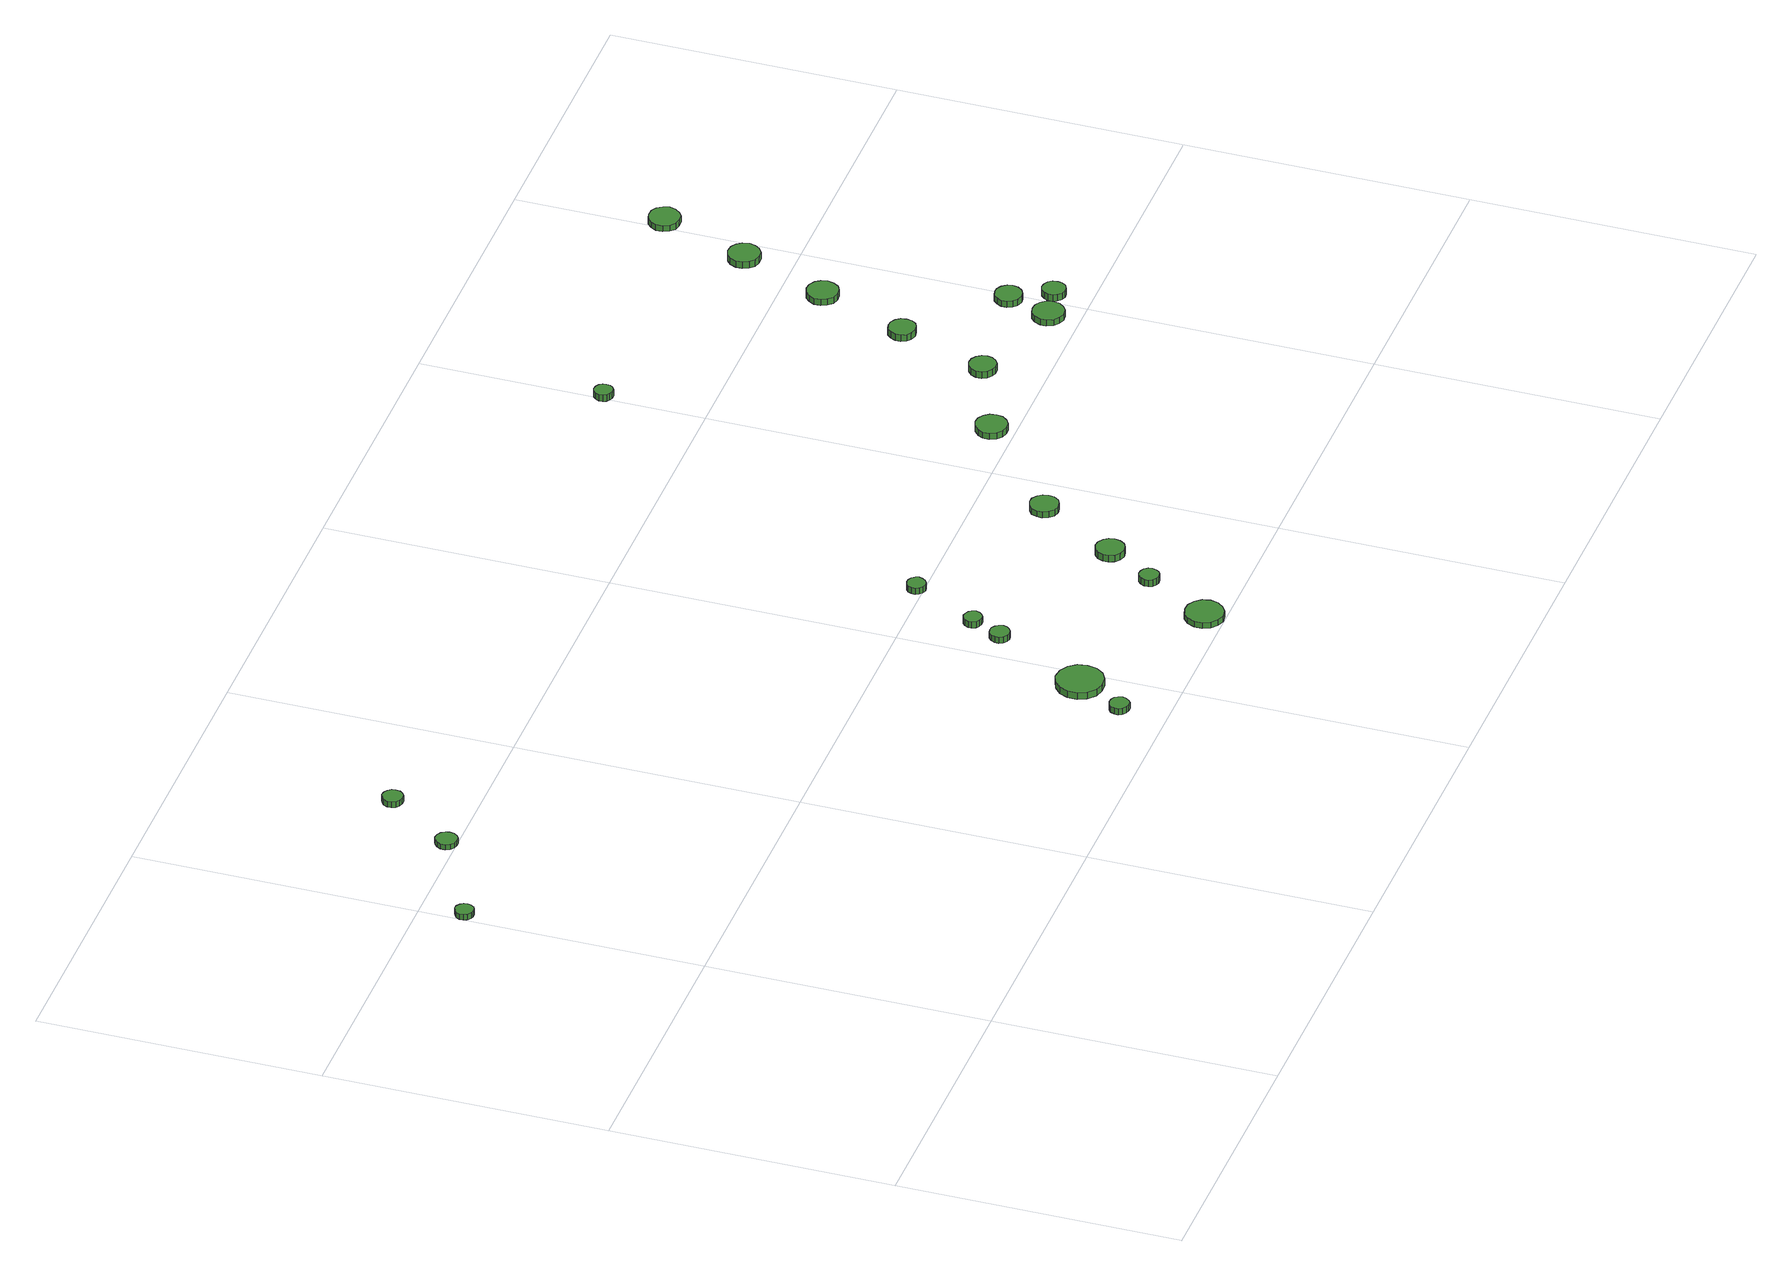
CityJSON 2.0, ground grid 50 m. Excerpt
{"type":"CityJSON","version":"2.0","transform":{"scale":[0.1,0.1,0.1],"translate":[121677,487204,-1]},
"CityObjects":{
"tree1":{"type":"SolitaryVegetationObject","attributes":{"function":"something"},"geometry":[{"type":"MultiSurface","lod":"1","boundaries":[[[0,1,2,3,4,5,6,7,8,9,10,11,12,13,14]],[[15,16,17,18,19,20,21,22,23,24,25,26,27,28,29]],[[0,29,28,1]],[[1,28,27,2]],[[2,27,26,3]],[[3,26,25,4]],[[4,25,24,5]],[[5,24,23,6]],[[6,23,22,7]],[[7,22,21,8]],[[8,21,20,9]],[[9,20,19,10]],[[10,19,18,11]],[[11,18,17,12]],[[12,17,16,13]],[[13,16,15,14]],[[14,15,29,0]]]}]},
"tree2":{"type":"SolitaryVegetationObject","attributes":{"function":"something"},"geometry":[{"type":"MultiSurface","lod":"1","boundaries":[[[30,31,32,33,34,35,36,37,38,39,40,41,42,43,44]],[[45,46,47,48,49,50,51,52,53,54,55,56,57,58,59]],[[30,59,58,31]],[[31,58,57,32]],[[32,57,56,33]],[[33,56,55,34]],[[34,55,54,35]],[[35,54,53,36]],[[36,53,52,37]],[[37,52,51,38]],[[38,51,50,39]],[[39,50,49,40]],[[40,49,48,41]],[[41,48,47,42]],[[42,47,46,43]],[[43,46,45,44]],[[44,45,59,30]]]}]},
"tree3":{"type":"SolitaryVegetationObject","attributes":{"function":"something"},"geometry":[{"type":"MultiSurface","lod":"1","boundaries":[[[60,61,62,63,64,65,66,67,68,69,70,71,72,73,74]],[[75,76,77,78,79,80,81,82,83,84,85,86,87,88,89]],[[60,89,88,61]],[[61,88,87,62]],[[62,87,86,63]],[[63,86,85,64]],[[64,85,84,65]],[[65,84,83,66]],[[66,83,82,67]],[[67,82,81,68]],[[68,81,80,69]],[[69,80,79,70]],[[70,79,78,71]],[[71,78,77,72]],[[72,77,76,73]],[[73,76,75,74]],[[74,75,89,60]]]}]},
"tree4":{"type":"SolitaryVegetationObject","attributes":{"function":"something"},"geometry":[{"type":"MultiSurface","lod":"1","boundaries":[[[90,91,92,93,94,95,96,97,98,99,100,101,102,103,104]],[[105,106,107,108,109,110,111,112,113,114,115,116,117,118,119]],[[90,119,118,91]],[[91,118,117,92]],[[92,117,116,93]],[[93,116,115,94]],[[94,115,114,95]],[[95,114,113,96]],[[96,113,112,97]],[[97,112,111,98]],[[98,111,110,99]],[[99,110,109,100]],[[100,109,108,101]],[[101,108,107,102]],[[102,107,106,103]],[[103,106,105,104]],[[104,105,119,90]]]}]},
"tree5":{"type":"SolitaryVegetationObject","attributes":{"function":"something"},"geometry":[{"type":"MultiSurface","lod":"1","boundaries":[[[120,121,122,123,124,125,126,127,128,129,130,131,132,133,134]],[[135,136,137,138,139,140,141,142,143,144,145,146,147,148,149]],[[120,149,148,121]],[[121,148,147,122]],[[122,147,146,123]],[[123,146,145,124]],[[124,145,144,125]],[[125,144,143,126]],[[126,143,142,127]],[[127,142,141,128]],[[128,141,140,129]],[[129,140,139,130]],[[130,139,138,131]],[[131,138,137,132]],[[132,137,136,133]],[[133,136,135,134]],[[134,135,149,120]]]}]},
"tree6":{"type":"SolitaryVegetationObject","attributes":{"function":"something"},"geometry":[{"type":"MultiSurface","lod":"1","boundaries":[[[150,151,152,153,154,155,156,157,158,159,160,161,162,163,164]],[[165,166,167,168,169,170,171,172,173,174,175,176,177,178,179]],[[150,179,178,151]],[[151,178,177,152]],[[152,177,176,153]],[[153,176,175,154]],[[154,175,174,155]],[[155,174,173,156]],[[156,173,172,157]],[[157,172,171,158]],[[158,171,170,159]],[[159,170,169,160]],[[160,169,168,161]],[[161,168,167,162]],[[162,167,166,163]],[[163,166,165,164]],[[164,165,179,150]]]}]},
"tree7":{"type":"SolitaryVegetationObject","attributes":{"function":"something"},"geometry":[{"type":"MultiSurface","lod":"1","boundaries":[[[180,181,182,183,184,185,186,187,188,189,190,191,192,193,194]],[[195,196,197,198,199,200,201,202,203,204,205,206,207,208,209]],[[180,209,208,181]],[[181,208,207,182]],[[182,207,206,183]],[[183,206,205,184]],[[184,205,204,185]],[[185,204,203,186]],[[186,203,202,187]],[[187,202,201,188]],[[188,201,200,189]],[[189,200,199,190]],[[190,199,198,191]],[[191,198,197,192]],[[192,197,196,193]],[[193,196,195,194]],[[194,195,209,180]]]}]},
"tree8":{"type":"SolitaryVegetationObject","attributes":{"function":"something"},"geometry":[{"type":"MultiSurface","lod":"1","boundaries":[[[210,211,212,213,214,215,216,217,218,219,220,221,222,223,224]],[[225,226,227,228,229,230,231,232,233,234,235,236,237,238,239]],[[210,239,238,211]],[[211,238,237,212]],[[212,237,236,213]],[[213,236,235,214]],[[214,235,234,215]],[[215,234,233,216]],[[216,233,232,217]],[[217,232,231,218]],[[218,231,230,219]],[[219,230,229,220]],[[220,229,228,221]],[[221,228,227,222]],[[222,227,226,223]],[[223,226,225,224]],[[224,225,239,210]]]}]},
"tree9":{"type":"SolitaryVegetationObject","attributes":{"function":"something"},"geometry":[{"type":"MultiSurface","lod":"1","boundaries":[[[240,241,242,243,244,245,246,247,248,249,250,251,252,253,254]],[[255,256,257,258,259,260,261,262,263,264,265,266,267,268,269]],[[240,269,268,241]],[[241,268,267,242]],[[242,267,266,243]],[[243,266,265,244]],[[244,265,264,245]],[[245,264,263,246]],[[246,263,262,247]],[[247,262,261,248]],[[248,261,260,249]],[[249,260,259,250]],[[250,259,258,251]],[[251,258,257,252]],[[252,257,256,253]],[[253,256,255,254]],[[254,255,269,240]]]}]},
"tree10":{"type":"SolitaryVegetationObject","attributes":{"function":"something"},"geometry":[{"type":"MultiSurface","lod":"1","boundaries":[[[270,271,272,273,274,275,276,277,278,279,280,281,282,283,284]],[[285,286,287,288,289,290,291,292,293,294,295,296,297,298,299]],[[270,299,298,271]],[[271,298,297,272]],[[272,297,296,273]],[[273,296,295,274]],[[274,295,294,275]],[[275,294,293,276]],[[276,293,292,277]],[[277,292,291,278]],[[278,291,290,279]],[[279,290,289,280]],[[280,289,288,281]],[[281,288,287,282]],[[282,287,286,283]],[[283,286,285,284]],[[284,285,299,270]]]}]},
"tree11":{"type":"SolitaryVegetationObject","attributes":{"function":"something"},"geometry":[{"type":"MultiSurface","lod":"1","boundaries":[[[300,301,302,303,304,305,306,307,308,309,310,311,312,313,314]],[[315,316,317,318,319,320,321,322,323,324,325,326,327,328,329]],[[300,329,328,301]],[[301,328,327,302]],[[302,327,326,303]],[[303,326,325,304]],[[304,325,324,305]],[[305,324,323,306]],[[306,323,322,307]],[[307,322,321,308]],[[308,321,320,309]],[[309,320,319,310]],[[310,319,318,311]],[[311,318,317,312]],[[312,317,316,313]],[[313,316,315,314]],[[314,315,329,300]]]}]},
"tree12":{"type":"SolitaryVegetationObject","attributes":{"function":"something"},"geometry":[{"type":"MultiSurface","lod":"1","boundaries":[[[330,331,332,333,334,335,336,337,338,339,340,341,342,343,344]],[[345,346,347,348,349,350,351,352,353,354,355,356,357,358,359]],[[330,359,358,331]],[[331,358,357,332]],[[332,357,356,333]],[[333,356,355,334]],[[334,355,354,335]],[[335,354,353,336]],[[336,353,352,337]],[[337,352,351,338]],[[338,351,350,339]],[[339,350,349,340]],[[340,349,348,341]],[[341,348,347,342]],[[342,347,346,343]],[[343,346,345,344]],[[344,345,359,330]]]}]},
"tree13":{"type":"SolitaryVegetationObject","attributes":{"function":"something"},"geometry":[{"type":"MultiSurface","lod":"1","boundaries":[[[360,361,362,363,364,365,366,367,368,369,370,371,372,373,374]],[[375,376,377,378,379,380,381,382,383,384,385,386,387,388,389]],[[360,389,388,361]],[[361,388,387,362]],[[362,387,386,363]],[[363,386,385,364]],[[364,385,384,365]],[[365,384,383,366]],[[366,383,382,367]],[[367,382,381,368]],[[368,381,380,369]],[[369,380,379,370]],[[370,379,378,371]],[[371,378,377,372]],[[372,377,376,373]],[[373,376,375,374]],[[374,375,389,360]]]}]},
"tree14":{"type":"SolitaryVegetationObject","attributes":{"function":"something"},"geometry":[{"type":"MultiSurface","lod":"1","boundaries":[[[390,391,392,393,394,395,396,397,398,399,400,401,402,403,404]],[[405,406,407,408,409,410,411,412,413,414,415,416,417,418,419]],[[390,419,418,391]],[[391,418,417,392]],[[392,417,416,393]],[[393,416,415,394]],[[394,415,414,395]],[[395,414,413,396]],[[396,413,412,397]],[[397,412,411,398]],[[398,411,410,399]],[[399,410,409,400]],[[400,409,408,401]],[[401,408,407,402]],[[402,407,406,403]],[[403,406,405,404]],[[404,405,419,390]]]}]},
"tree15":{"type":"SolitaryVegetationObject","attributes":{"function":"something"},"geometry":[{"type":"MultiSurface","lod":"1","boundaries":[[[420,421,422,423,424,425,426,427,428,429,430,431,432,433,434]],[[435,436,437,438,439,440,441,442,443,444,445,446,447,448,449]],[[420,449,448,421]],[[421,448,447,422]],[[422,447,446,423]],[[423,446,445,424]],[[424,445,444,425]],[[425,444,443,426]],[[426,443,442,427]],[[427,442,441,428]],[[428,441,440,429]],[[429,440,439,430]],[[430,439,438,431]],[[431,438,437,432]],[[432,437,436,433]],[[433,436,435,434]],[[434,435,449,420]]]}]},
"tree16":{"type":"SolitaryVegetationObject","attributes":{"function":"something"},"geometry":[{"type":"MultiSurface","lod":"1","boundaries":[[[450,451,452,453,454,455,456,457,458,459,460,461,462,463,464]],[[465,466,467,468,469,470,471,472,473,474,475,476,477,478,479]],[[450,479,478,451]],[[451,478,477,452]],[[452,477,476,453]],[[453,476,475,454]],[[454,475,474,455]],[[455,474,473,456]],[[456,473,472,457]],[[457,472,471,458]],[[458,471,470,459]],[[459,470,469,460]],[[460,469,468,461]],[[461,468,467,462]],[[462,467,466,463]],[[463,466,465,464]],[[464,465,479,450]]]}]},
"tree17":{"type":"SolitaryVegetationObject","attributes":{"function":"something"},"geometry":[{"type":"MultiSurface","lod":"1","boundaries":[[[480,481,482,483,484,485,486,487,488,489,490,491,492,493,494]],[[495,496,497,498,499,500,501,502,503,504,505,506,507,508,509]],[[480,509,508,481]],[[481,508,507,482]],[[482,507,506,483]],[[483,506,505,484]],[[484,505,504,485]],[[485,504,503,486]],[[486,503,502,487]],[[487,502,501,488]],[[488,501,500,489]],[[489,500,499,490]],[[490,499,498,491]],[[491,498,497,492]],[[492,497,496,493]],[[493,496,495,494]],[[494,495,509,480]]]}]},
"tree18":{"type":"SolitaryVegetationObject","attributes":{"function":"something"},"geometry":[{"type":"MultiSurface","lod":"1","boundaries":[[[510,511,512,513,514,515,516,517,518,519,520,521,522,523,524]],[[525,526,527,528,529,530,531,532,533,534,535,536,537,538,539]],[[510,539,538,511]],[[511,538,537,512]],[[512,537,536,513]],[[513,536,535,514]],[[514,535,534,515]],[[515,534,533,516]],[[516,533,532,517]],[[517,532,531,518]],[[518,531,530,519]],[[519,530,529,520]],[[520,529,528,521]],[[521,528,527,522]],[[522,527,526,523]],[[523,526,525,524]],[[524,525,539,510]]]}]},
"tree19":{"type":"SolitaryVegetationObject","attributes":{"function":"something"},"geometry":[{"type":"MultiSurface","lod":"1","boundaries":[[[540,541,542,543,544,545,546,547,548,549,550,551,552,553,554]],[[555,556,557,558,559,560,561,562,563,564,565,566,567,568,569]],[[540,569,568,541]],[[541,568,567,542]],[[542,567,566,543]],[[543,566,565,544]],[[544,565,564,545]],[[545,564,563,546]],[[546,563,562,547]],[[547,562,561,548]],[[548,561,560,549]],[[549,560,559,550]],[[550,559,558,551]],[[551,558,557,552]],[[552,557,556,553]],[[553,556,555,554]],[[554,555,569,540]]]}]},
"tree20":{"type":"SolitaryVegetationObject","attributes":{"function":"something"},"geometry":[{"type":"MultiSurface","lod":"1","boundaries":[[[570,571,572,573,574,575,576,577,578,579,580,581,582,583,584]],[[585,586,587,588,589,590,591,592,593,594,595,596,597,598,599]],[[570,599,598,571]],[[571,598,597,572]],[[572,597,596,573]],[[573,596,595,574]],[[574,595,594,575]],[[575,594,593,576]],[[576,593,592,577]],[[577,592,591,578]],[[578,591,590,579]],[[579,590,589,580]],[[580,589,588,581]],[[581,588,587,582]],[[582,587,586,583]],[[583,586,585,584]],[[584,585,599,570]]]}]},
"tree21":{"type":"SolitaryVegetationObject","attributes":{"function":"something"},"geometry":[{"type":"MultiSurface","lod":"1","boundaries":[[[600,601,602,603,604,605,606,607,608,609,610,611,612,613,614]],[[615,616,617,618,619,620,621,622,623,624,625,626,627,628,629]],[[600,629,628,601]],[[601,628,627,602]],[[602,627,626,603]],[[603,626,625,604]],[[604,625,624,605]],[[605,624,623,606]],[[606,623,622,607]],[[607,622,621,608]],[[608,621,620,609]],[[609,620,619,610]],[[610,619,618,611]],[[611,618,617,612]],[[612,617,616,613]],[[613,616,615,614]],[[614,615,629,600]]]}]},
"tree22":{"type":"SolitaryVegetationObject","attributes":{"function":"something"},"geometry":[{"type":"MultiSurface","lod":"1","boundaries":[[[630,631,632,633,634,635,636,637,638,639,640,641,642,643,644]],[[645,646,647,648,649,650,651,652,653,654,655,656,657,658,659]],[[630,659,658,631]],[[631,658,657,632]],[[632,657,656,633]],[[633,656,655,634]],[[634,655,654,635]],[[635,654,653,636]],[[636,653,652,637]],[[637,652,651,638]],[[638,651,650,639]],[[639,650,649,640]],[[640,649,648,641]],[[641,648,647,642]],[[642,647,646,643]],[[643,646,645,644]],[[644,645,659,630]]]}]}
},
"vertices":[
[32,924,17],[31,931,17],[27,936,17],[21,940,17],[14,941,17],[8,938,17],[3,934,17],[0,928,17],[0,921,17],[3,915,17],[8,910,17],[14,908,17],[21,909,17],[27,912,17],[31,918,17],[31,918,6],[27,912,6],[21,909,6],[14,908,6],[8,910,6],[3,915,6],[0,921,6],[0,928,6],[3,934,6],[8,938,6],[14,941,6],[21,940,6],[27,936,6],[31,931,6],[32,924,6],
[220,1018,16],[219,1025,16],[214,1032,16],[207,1036,16],[199,1037,16],[192,1034,16],[186,1029,16],[183,1022,16],[183,1014,16],[186,1006,16],[192,1001,16],[199,999,16],[207,999,16],[214,1003,16],[219,1010,16],[219,1010,6],[214,1003,6],[207,999,6],[199,999,6],[192,1001,6],[186,1006,6],[183,1014,6],[183,1022,6],[186,1029,6],[192,1034,6],[199,1037,6],[207,1036,6],[214,1032,6],[219,1025,6],[220,1018,6],
[306,1141,17],[305,1148,17],[300,1154,17],[294,1158,17],[286,1159,17],[279,1156,17],[273,1151,17],[270,1144,17],[270,1137,17],[273,1130,17],[279,1125,17],[286,1123,17],[294,1123,17],[300,1127,17],[305,1133,17],[305,1133,6],[300,1127,6],[294,1123,6],[286,1123,6],[279,1125,6],[273,1130,6],[270,1137,6],[270,1144,6],[273,1151,6],[279,1156,6],[286,1159,6],[294,1158,6],[300,1154,6],[305,1148,6],[306,1141,6],
[942,85,17],[940,92,17],[936,98,17],[930,101,17],[923,102,17],[916,100,17],[910,95,17],[907,88,17],[907,81,17],[910,75,17],[916,70,17],[923,68,17],[930,68,17],[936,72,17],[940,78,17],[940,78,5],[936,72,5],[930,68,5],[923,68,5],[916,70,5],[910,75,5],[907,81,5],[907,88,5],[910,95,5],[916,100,5],[923,102,5],[930,101,5],[936,98,5],[940,92,5],[942,85,5],
[1007,168,19],[1004,185,19],[994,198,19],[979,207,19],[962,209,19],[946,203,19],[933,192,19],[926,176,19],[926,159,19],[933,144,19],[946,132,19],[962,127,19],[979,129,19],[994,137,19],[1004,151,19],[1004,151,6],[994,137,6],[979,129,6],[962,127,6],[946,132,6],[933,144,6],[926,159,6],[926,176,6],[933,192,6],[946,203,6],[962,209,6],[979,207,6],[994,198,6],[1004,185,6],[1007,168,6],
[1071,336,20],[1069,344,20],[1065,349,20],[1059,353,20],[1052,354,20],[1045,352,20],[1039,347,20],[1036,340,20],[1036,333,20],[1039,326,20],[1045,321,20],[1052,319,20],[1059,320,20],[1065,324,20],[1069,329,20],[1069,329,8],[1065,324,8],[1059,320,8],[1052,319,8],[1045,321,8],[1039,326,8],[1036,333,8],[1036,340,8],[1039,347,8],[1045,352,8],[1052,354,8],[1059,353,8],[1065,349,8],[1069,344,8],[1071,336,8],
[1095,392,21],[1093,399,21],[1089,404,21],[1083,407,21],[1077,408,21],[1070,406,21],[1065,402,21],[1062,395,21],[1062,389,21],[1065,382,21],[1070,378,21],[1077,376,21],[1083,376,21],[1089,380,21],[1093,385,21],[1093,385,9],[1089,380,9],[1083,376,9],[1077,376,9],[1070,378,9],[1065,382,9],[1062,389,9],[1062,395,9],[1065,402,9],[1070,406,9],[1077,408,9],[1083,407,9],[1089,404,9],[1093,399,9],[1095,392,9],
[1253,35,17],[1250,49,17],[1241,60,17],[1229,67,17],[1215,68,17],[1202,64,17],[1192,55,17],[1186,42,17],[1186,28,17],[1192,15,17],[1202,6,17],[1215,1,17],[1229,3,17],[1241,10,17],[1250,21,17],[1250,21,6],[1241,10,6],[1229,3,6],[1215,1,6],[1202,6,6],[1192,15,6],[1186,28,6],[1186,42,6],[1192,55,6],[1202,64,6],[1215,68,6],[1229,67,6],[1241,60,6],[1250,49,6],[1253,35,6],
[1155,511,23],[1153,517,23],[1149,523,23],[1143,526,23],[1137,527,23],[1130,525,23],[1125,520,23],[1122,514,23],[1122,507,23],[1125,501,23],[1130,497,23],[1137,494,23],[1143,495,23],[1149,499,23],[1153,504,23],[1153,504,11],[1149,499,11],[1143,495,11],[1137,494,11],[1130,497,11],[1125,501,11],[1122,507,11],[1122,514,11],[1125,520,11],[1130,525,11],[1137,527,11],[1143,526,11],[1149,523,11],[1153,517,11],[1155,511,11],
[1307,155,19],[1305,162,19],[1301,168,19],[1295,171,19],[1287,172,19],[1281,170,19],[1275,165,19],[1272,158,19],[1272,151,19],[1275,144,19],[1281,140,19],[1287,137,19],[1295,138,19],[1301,142,19],[1305,148,19],[1305,148,6],[1301,142,6],[1295,138,6],[1287,137,6],[1281,140,6],[1275,144,6],[1272,151,6],[1272,158,6],[1275,165,6],[1281,170,6],[1287,172,6],[1295,171,6],[1301,168,6],[1305,162,6],[1307,155,6],
[1365,240,21],[1363,250,21],[1357,258,21],[1348,264,21],[1338,265,21],[1328,262,21],[1320,255,21],[1316,245,21],[1316,235,21],[1320,225,21],[1328,218,21],[1338,215,21],[1348,216,21],[1357,221,21],[1363,230,21],[1363,230,8],[1357,221,8],[1348,216,8],[1338,215,8],[1328,218,8],[1320,225,8],[1316,235,8],[1316,245,8],[1320,255,8],[1328,262,8],[1338,265,8],[1348,264,8],[1357,258,8],[1363,250,8],[1365,240,8],
[1446,382,24],[1444,392,24],[1438,400,24],[1429,406,24],[1419,407,24],[1409,403,24],[1401,397,24],[1397,387,24],[1397,377,24],[1401,367,24],[1409,360,24],[1419,357,24],[1429,358,24],[1438,363,24],[1444,372,24],[1444,372,12],[1438,363,12],[1429,358,12],[1419,357,12],[1409,360,12],[1401,367,12],[1397,377,12],[1397,387,12],[1401,397,12],[1409,403,12],[1419,407,12],[1429,406,12],[1438,400,12],[1444,392,12],[1446,382,12],
[1632,535,29],[1630,547,29],[1623,556,29],[1613,562,29],[1602,563,29],[1591,559,29],[1582,551,29],[1577,541,29],[1577,530,29],[1582,519,29],[1591,511,29],[1602,508,29],[1613,509,29],[1623,515,29],[1630,524,29],[1630,524,17],[1623,515,17],[1613,509,17],[1602,508,17],[1591,511,17],[1582,519,17],[1577,530,17],[1577,541,17],[1582,551,17],[1591,559,17],[1602,563,17],[1613,562,17],[1623,556,17],[1630,547,17],[1632,535,17],
[1511,1176,29],[1510,1182,29],[1506,1188,29],[1500,1191,29],[1493,1192,29],[1487,1190,29],[1482,1185,29],[1479,1179,29],[1479,1172,29],[1482,1166,29],[1487,1162,29],[1493,1160,29],[1500,1160,29],[1506,1164,29],[1510,1169,29],[1510,1169,16],[1506,1164,16],[1500,1160,16],[1493,1160,16],[1487,1162,16],[1482,1166,16],[1479,1172,16],[1479,1179,16],[1482,1185,16],[1487,1190,16],[1493,1192,16],[1500,1191,16],[1506,1188,16],[1510,1182,16],[1511,1176,16],
[1787,603,30],[1785,613,30],[1779,621,30],[1771,626,30],[1761,627,30],[1752,624,30],[1744,617,30],[1740,608,30],[1740,598,30],[1744,589,30],[1752,583,30],[1761,580,30],[1771,581,30],[1779,586,30],[1785,594,30],[1785,594,17],[1779,586,17],[1771,581,17],[1761,580,17],[1752,583,17],[1744,589,17],[1740,598,17],[1740,608,17],[1744,617,17],[1752,624,17],[1761,627,17],[1771,626,17],[1779,621,17],[1785,613,17],[1787,603,17],
[1847,764,29],[1845,774,29],[1839,782,29],[1831,787,29],[1821,788,29],[1811,785,29],[1804,778,29],[1800,769,29],[1800,759,29],[1804,750,29],[1811,744,29],[1821,741,29],[1831,742,29],[1839,746,29],[1845,754,29],[1845,754,16],[1839,746,16],[1831,742,16],[1821,741,16],[1811,744,16],[1804,750,16],[1800,759,16],[1800,769,16],[1804,778,16],[1811,785,16],[1821,788,16],[1831,787,16],[1839,782,16],[1845,774,16],[1847,764,16],
[1972,550,29],[1970,561,29],[1963,570,29],[1953,576,29],[1941,577,29],[1931,574,29],[1922,566,29],[1917,555,29],[1917,544,29],[1922,533,29],[1931,526,29],[1941,522,29],[1953,523,29],[1963,529,29],[1970,538,29],[1970,538,17],[1963,529,17],[1953,523,17],[1941,522,17],[1931,526,17],[1922,533,17],[1917,544,17],[1917,555,17],[1922,566,17],[1931,574,17],[1941,577,17],[1953,576,17],[1963,570,17],[1970,561,17],[1972,550,17],
[1910,923,29],[1907,934,29],[1901,943,29],[1891,949,29],[1879,950,29],[1868,947,29],[1860,939,29],[1855,929,29],[1855,917,29],[1860,907,29],[1868,899,29],[1879,895,29],[1891,897,29],[1901,902,29],[1907,912,29],[1907,912,17],[1901,902,17],[1891,897,17],[1879,895,17],[1868,899,17],[1860,907,17],[1855,917,17],[1855,929,17],[1860,939,17],[1868,947,17],[1879,950,17],[1891,949,17],[1901,943,17],[1907,934,17],[1910,923,17],
[1996,629,28],[1994,638,28],[1988,646,28],[1979,651,28],[1970,652,28],[1960,649,28],[1953,642,28],[1949,633,28],[1949,624,28],[1953,615,28],[1960,608,28],[1970,605,28],[1979,606,28],[1988,611,28],[1994,619,28],[1994,619,16],[1988,611,16],[1979,606,16],[1970,605,16],[1960,608,16],[1953,615,16],[1949,624,16],[1949,633,16],[1953,642,16],[1960,649,16],[1970,652,16],[1979,651,16],[1988,646,16],[1994,638,16],[1996,629,16],
[2029,561,29],[2028,570,29],[2023,577,29],[2015,581,29],[2007,582,29],[1999,579,29],[1993,573,29],[1989,566,29],[1989,557,29],[1993,550,29],[1999,544,29],[2007,541,29],[2015,542,29],[2023,546,29],[2028,553,29],[2028,553,16],[2023,546,16],[2015,542,16],[2007,541,16],[1999,544,16],[1993,550,16],[1989,557,16],[1989,566,16],[1993,573,16],[1999,579,16],[2007,582,16],[2015,581,16],[2023,577,16],[2028,570,16],[2029,561,16],
[1969,1079,31],[1966,1091,31],[1960,1100,31],[1950,1106,31],[1938,1107,31],[1927,1103,31],[1919,1096,31],[1914,1085,31],[1914,1074,31],[1919,1063,31],[1927,1055,31],[1938,1052,31],[1950,1053,31],[1960,1059,31],[1966,1068,31],[1966,1068,18],[1960,1059,18],[1950,1053,18],[1938,1052,18],[1927,1055,18],[1919,1063,18],[1914,1074,18],[1914,1085,18],[1919,1096,18],[1927,1103,18],[1938,1107,18],[1950,1106,18],[1960,1100,18],[1966,1091,18],[1969,1079,18],
[2028,1238,30],[2025,1249,30],[2018,1259,30],[2009,1264,30],[1997,1265,30],[1986,1262,30],[1978,1254,30],[1973,1244,30],[1973,1232,30],[1978,1222,30],[1986,1214,30],[1997,1211,30],[2009,1212,30],[2018,1218,30],[2025,1227,30],[2025,1227,18],[2018,1218,18],[2009,1212,18],[1997,1211,18],[1986,1214,18],[1978,1222,18],[1973,1232,18],[1973,1244,18],[1978,1254,18],[1986,1262,18],[1997,1265,18],[2009,1264,18],[2018,1259,18],[2025,1249,18],[2028,1238,18]
]}
